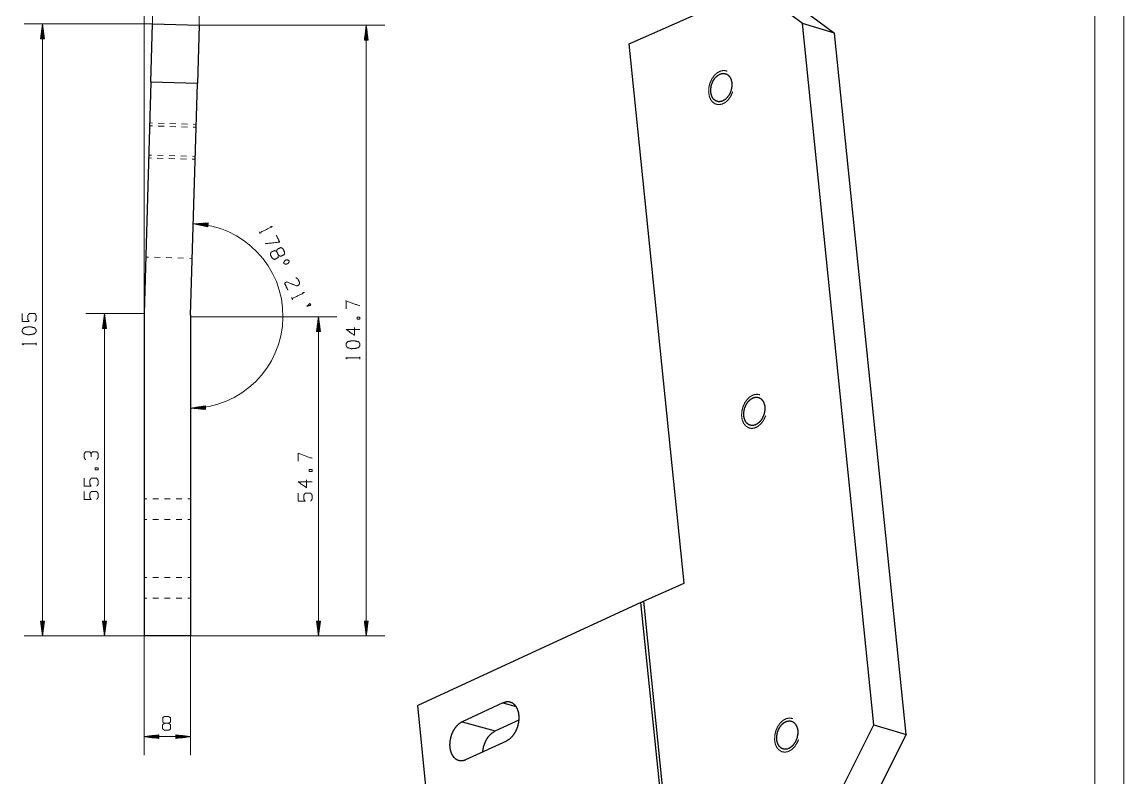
# Model space of a CAD drawing. Header units: millimetres. Extents: x 0 to 420, y 0 to 297.
# Drawn here: x 231 to 420, y 102.1 to 231.8 of the extents above; entities that cross this region are included whole.
import ezdxf

# ---------------------------------------------------------------- set-up
doc = ezdxf.new("R2010")
doc.units = ezdxf.units.MM
doc.layers.add('1', color=7, linetype='Continuous', true_color=0xffffff)

msp = doc.modelspace()

# ---------------------------------------------------------------- linework, layer by layer
at = {"layer": '1', "color": 132, "linetype": 'Continuous', "lineweight": 18}
for p, q in [((420, 0), (420, 297)), ((415, 5), (415, 292))]:
    msp.add_line(p, q, dxfattribs=at)
at = {"layer": '1', "color": 13, "linetype": 'Continuous', "lineweight": 18}
for p, q in [((251.93, 181.21), (251.93, 257.17)), ((261.37, 231.24), (261.37, 257.17)), ((251.93, 181.21), (251.93, 248.21)), ((253.37, 231.47), (253.37, 248.21)), ((253.37, 231.47), (231.35, 231.47)), ((234.52, 231.47), (234.19, 228.93)), ((234.45, 228.93), (234.45, 230.9)), ((234.5, 228.93), (234.5, 231.28)), ((234.86, 228.93), (234.52, 231.47)), ((234.52, 126.5), (234.52, 231.47)), ((234.55, 228.93), (234.55, 231.28)), ((234.6, 228.93), (234.6, 230.9)), ((261.37, 231.24), (293.23, 231.24)), ((290.05, 231.24), (289.72, 228.7)), ((289.97, 228.7), (289.97, 230.66)), ((290.03, 228.7), (290.03, 231.05)), ((290.39, 228.7), (290.05, 231.24)), ((290.05, 126.5), (290.05, 231.24)), ((290.08, 228.7), (290.08, 231.05)), ((290.13, 228.7), (290.13, 230.66)), ((234.19, 228.93), (234.19, 228.97)), ((234.19, 228.93), (234.19, 228.97)), ((234.19, 228.93), (234.86, 228.93)), ((234.24, 228.93), (234.24, 229.35)), ((234.29, 228.93), (234.29, 229.74)), ((234.34, 228.93), (234.34, 230.12)), ((234.4, 228.93), (234.4, 230.51)), ((234.65, 228.93), (234.65, 230.51)), ((234.7, 228.93), (234.7, 230.12)), ((234.75, 228.93), (234.75, 229.74)), ((234.8, 228.93), (234.8, 229.35)), ((234.85, 228.93), (234.85, 228.97)), ((234.85, 228.93), (234.85, 228.97)), ((289.72, 228.7), (289.72, 228.74)), ((289.72, 228.7), (289.72, 228.74)), ((289.72, 228.7), (290.39, 228.7)), ((289.77, 228.7), (289.77, 229.12)), ((289.82, 228.7), (289.82, 229.51)), ((289.87, 228.7), (289.87, 229.89)), ((289.92, 228.7), (289.92, 230.28)), ((290.18, 228.7), (290.18, 230.28)), ((290.23, 228.7), (290.23, 229.89)), ((290.28, 228.7), (290.28, 229.51)), ((290.33, 228.7), (290.33, 229.12)), ((290.38, 228.7), (290.38, 228.74)), ((290.38, 228.7), (290.38, 228.74)), ((262.94, 197.36), (260.39, 197.2)), ((260.39, 197.2), (262.9, 196.69)), ((262.92, 197.05), (260.58, 197.21)), ((262.92, 197), (260.58, 197.16)), ((262.92, 196.95), (260.96, 197.09)), ((262.93, 197.1), (260.97, 197.24)), ((262.91, 196.9), (261.34, 197.01)), ((262.93, 197.15), (261.36, 197.26)), ((262.91, 196.85), (261.72, 196.93)), ((262.93, 197.2), (261.75, 197.29)), ((262.9, 196.8), (262.1, 196.85)), ((262.94, 197.26), (262.13, 197.31)), ((262.9, 196.75), (262.48, 196.78)), ((262.94, 197.31), (262.52, 197.33)), ((262.9, 196.7), (262.87, 196.7)), ((262.9, 196.7), (262.87, 196.7)), ((262.9, 196.69), (262.94, 197.36)), ((262.94, 197.36), (262.91, 197.36)), ((262.94, 197.36), (262.91, 197.36)), ((251.94, 181.78), (241.97, 181.78)), ((245.15, 181.78), (244.81, 179.24)), ((245.12, 179.24), (245.12, 181.59)), ((245.48, 179.24), (245.15, 181.78)), ((245.15, 126.5), (245.15, 181.78)), ((245.17, 179.24), (245.17, 181.59)), ((244.87, 179.24), (244.87, 179.66)), ((244.92, 179.24), (244.92, 180.05)), ((244.97, 179.24), (244.97, 180.43)), ((245.02, 179.24), (245.02, 180.82)), ((245.07, 179.24), (245.07, 181.21)), ((245.22, 179.24), (245.22, 181.21)), ((245.27, 179.24), (245.27, 180.82)), ((245.32, 179.24), (245.32, 180.43)), ((245.37, 179.24), (245.37, 180.05)), ((245.42, 179.24), (245.42, 179.66)), ((259.93, 181.24), (285.02, 181.24)), ((281.84, 181.24), (281.51, 178.7)), ((281.66, 178.7), (281.66, 179.88)), ((281.72, 178.7), (281.72, 180.27)), ((281.77, 178.7), (281.77, 180.66)), ((281.82, 178.7), (281.82, 181.04)), ((282.18, 178.7), (281.84, 181.24)), ((281.84, 126.5), (281.84, 181.24)), ((281.87, 178.7), (281.87, 181.04)), ((281.92, 178.7), (281.92, 180.66)), ((281.97, 178.7), (281.97, 180.27)), ((282.02, 178.7), (282.02, 179.88)), ((244.81, 179.24), (245.48, 179.24)), ((244.82, 179.24), (244.82, 179.28)), ((244.82, 179.24), (244.82, 179.28)), ((245.48, 179.24), (245.48, 179.28)), ((245.48, 179.24), (245.48, 179.28)), ((281.51, 178.7), (281.51, 178.73)), ((281.51, 178.7), (281.51, 178.73)), ((281.51, 178.7), (282.18, 178.7)), ((281.56, 178.7), (281.56, 179.11)), ((281.61, 178.7), (281.61, 179.5)), ((282.07, 178.7), (282.07, 179.5)), ((282.12, 178.7), (282.12, 179.11)), ((282.17, 178.7), (282.17, 178.73)), ((282.17, 178.7), (282.17, 178.73)), ((262.45, 165.99), (259.93, 165.55)), ((259.93, 165.55), (262.48, 165.32)), ((262.47, 165.68), (260.12, 165.58)), ((262.47, 165.63), (260.12, 165.53)), ((262.46, 165.73), (260.5, 165.65)), ((262.47, 165.58), (260.51, 165.5)), ((262.46, 165.78), (260.89, 165.72)), ((262.47, 165.53), (260.9, 165.46)), ((262.46, 165.83), (261.27, 165.78)), ((262.47, 165.48), (261.29, 165.43)), ((262.46, 165.88), (261.65, 165.85)), ((262.48, 165.42), (261.67, 165.39)), ((262.46, 165.93), (262.04, 165.92)), ((262.48, 165.37), (262.06, 165.36)), ((262.45, 165.98), (262.42, 165.98)), ((262.45, 165.98), (262.42, 165.98)), ((262.48, 165.32), (262.45, 165.99)), ((262.48, 165.32), (262.45, 165.32)), ((262.48, 165.32), (262.45, 165.32)), ((234.19, 129.04), (234.19, 129)), ((234.19, 129.04), (234.19, 129)), ((234.19, 129.04), (234.52, 126.5)), ((234.86, 129.04), (234.19, 129.04)), ((234.24, 129.04), (234.24, 128.62)), ((234.29, 129.04), (234.29, 128.23)), ((234.34, 129.04), (234.34, 127.85)), ((234.4, 129.04), (234.4, 127.46)), ((234.45, 129.04), (234.45, 127.07)), ((234.5, 129.04), (234.5, 126.69)), ((234.52, 126.5), (234.86, 129.04)), ((234.55, 129.04), (234.55, 126.69)), ((234.6, 129.04), (234.6, 127.07)), ((234.65, 129.04), (234.65, 127.46)), ((234.7, 129.04), (234.7, 127.85)), ((234.75, 129.04), (234.75, 128.23)), ((234.8, 129.04), (234.8, 128.62)), ((234.85, 129.04), (234.85, 129)), ((234.85, 129.04), (234.85, 129)), ((244.81, 129.04), (245.15, 126.5)), ((245.48, 129.04), (244.81, 129.04)), ((244.82, 129.04), (244.82, 129)), ((244.82, 129.04), (244.82, 129)), ((244.87, 129.04), (244.87, 128.62)), ((244.92, 129.04), (244.92, 128.23)), ((244.97, 129.04), (244.97, 127.85)), ((245.02, 129.04), (245.02, 127.46)), ((245.07, 129.04), (245.07, 127.07)), ((245.12, 129.04), (245.12, 126.69)), ((245.15, 126.5), (245.48, 129.04)), ((245.17, 129.04), (245.17, 126.69)), ((245.22, 129.04), (245.22, 127.07)), ((245.27, 129.04), (245.27, 127.46)), ((245.32, 129.04), (245.32, 127.85)), ((245.37, 129.04), (245.37, 128.23)), ((245.42, 129.04), (245.42, 128.62)), ((245.48, 129.04), (245.48, 129)), ((245.48, 129.04), (245.48, 129)), ((281.51, 129.04), (281.51, 129)), ((281.51, 129.04), (281.51, 129)), ((281.51, 129.04), (281.84, 126.5)), ((282.18, 129.04), (281.51, 129.04)), ((281.56, 129.04), (281.56, 128.62)), ((281.61, 129.04), (281.61, 128.23)), ((281.66, 129.04), (281.66, 127.85)), ((281.72, 129.04), (281.72, 127.46)), ((281.77, 129.04), (281.77, 127.07)), ((281.82, 129.04), (281.82, 126.69)), ((281.84, 126.5), (282.18, 129.04)), ((281.87, 129.04), (281.87, 126.69)), ((281.92, 129.04), (281.92, 127.07)), ((281.97, 129.04), (281.97, 127.46)), ((282.02, 129.04), (282.02, 127.85)), ((282.07, 129.04), (282.07, 128.23)), ((282.12, 129.04), (282.12, 128.62)), ((282.17, 129.04), (282.17, 129)), ((282.17, 129.04), (282.17, 129)), ((289.72, 129.04), (289.72, 129)), ((289.72, 129.04), (289.72, 129)), ((289.72, 129.04), (290.05, 126.5)), ((290.39, 129.04), (289.72, 129.04)), ((289.77, 129.04), (289.77, 128.62)), ((289.82, 129.04), (289.82, 128.23)), ((289.87, 129.04), (289.87, 127.85)), ((289.92, 129.04), (289.92, 127.46)), ((289.97, 129.04), (289.97, 127.07)), ((290.03, 129.04), (290.03, 126.69)), ((290.05, 126.5), (290.39, 129.04)), ((290.08, 129.04), (290.08, 126.69)), ((290.13, 129.04), (290.13, 127.07)), ((290.18, 129.04), (290.18, 127.46)), ((290.23, 129.04), (290.23, 127.85)), ((290.28, 129.04), (290.28, 128.23)), ((290.33, 129.04), (290.33, 128.62)), ((290.38, 129.04), (290.38, 129)), ((290.38, 129.04), (290.38, 129)), ((251.93, 126.5), (231.35, 126.5)), ((251.93, 126.5), (241.97, 126.5)), ((251.93, 126.5), (251.93, 106.05)), ((259.93, 126.5), (259.93, 106.05)), ((259.93, 126.5), (285.02, 126.5)), ((259.93, 126.5), (293.23, 126.5)), ((254.47, 109.56), (251.93, 109.23)), ((251.93, 109.23), (254.47, 108.89)), ((259.93, 109.23), (251.93, 109.23)), ((254.47, 109.25), (252.12, 109.25)), ((254.47, 109.2), (252.12, 109.2)), ((254.47, 109.3), (252.51, 109.3)), ((254.47, 109.15), (252.51, 109.15)), ((254.47, 109.35), (252.89, 109.35)), ((254.47, 109.1), (252.89, 109.1)), ((254.47, 109.4), (253.28, 109.4)), ((254.47, 109.05), (253.28, 109.05)), ((254.47, 109.45), (253.67, 109.45)), ((254.47, 109), (253.67, 109)), ((254.47, 109.51), (254.05, 109.51)), ((254.47, 108.95), (254.05, 108.95)), ((254.47, 109.56), (254.44, 109.56)), ((254.47, 109.56), (254.44, 109.56)), ((254.47, 108.9), (254.44, 108.9)), ((254.47, 108.9), (254.44, 108.9)), ((254.47, 108.89), (254.47, 109.56)), ((257.39, 109.56), (257.42, 109.56)), ((257.39, 109.56), (257.42, 109.56)), ((257.39, 109.56), (257.39, 108.89)), ((259.93, 109.23), (257.39, 109.56)), ((257.39, 109.51), (257.81, 109.51)), ((257.39, 109.45), (258.19, 109.45)), ((257.39, 109.4), (258.58, 109.4)), ((257.39, 109.35), (258.96, 109.35)), ((257.39, 109.3), (259.35, 109.3)), ((257.39, 109.25), (259.74, 109.25)), ((257.39, 108.89), (259.93, 109.23)), ((257.39, 109.2), (259.74, 109.2)), ((257.39, 109.15), (259.35, 109.15)), ((257.39, 109.1), (258.96, 109.1)), ((257.39, 109.05), (258.58, 109.05)), ((257.39, 109), (258.19, 109)), ((257.39, 108.95), (257.81, 108.95)), ((257.39, 108.9), (257.42, 108.9)), ((257.39, 108.9), (257.42, 108.9))]:
    msp.add_line(p, q, dxfattribs=at)
at = {"layer": '1', "color": 30, "linetype": 'Continuous', "lineweight": 25}
for p, q in [((335.13, 228.08), (356.73, 237.62)), ((364.87, 231.54), (356.73, 237.62)), ((362.23, 235.97), (370.37, 229.9)), ((253.09, 221.48), (253.37, 231.47)), ((253.37, 231.47), (261.37, 231.24)), ((261.37, 231.24), (261.08, 221.25)), ((370.37, 229.9), (364.87, 231.54)), ((377.12, 111.23), (364.87, 231.54)), ((382.62, 109.58), (370.37, 229.9)), ((344.56, 135.53), (335.13, 228.08)), ((253.09, 221.48), (251.94, 181.78)), ((261.08, 221.25), (253.09, 221.48)), ((259.93, 181.52), (261.08, 221.25)), ((251.93, 181.21), (251.93, 126.5)), ((259.93, 181.24), (259.93, 126.5)), ((337.57, 132.45), (344.56, 135.53)), ((337.57, 132.45), (342.28, 86.17)), ((337.16, 132.26), (298.88, 114.55)), ((341.87, 85.99), (337.16, 132.26)), ((259.93, 126.5), (251.93, 126.5)), ((303.59, 68.28), (298.88, 114.55)), ((313.48, 115.01), (306.49, 111.77)), ((313.48, 115.01), (315.76, 114.38)), ((306.49, 111.77), (312.15, 110.2)), ((312.15, 110.2), (316.27, 112.1)), ((370.86, 98.79), (377.12, 111.23)), ((377.12, 111.23), (382.62, 109.58)), ((307.14, 105.29), (314.14, 108.53)), ((382.62, 109.58), (376.36, 97.15))]:
    msp.add_line(p, q, dxfattribs=at)
at = {"layer": '1', "color": 43, "linetype": 'Continuous', "lineweight": 18}
for p, q in [((253.37, 213.97), (252.87, 213.98)), ((252.88, 214.48), (253.38, 214.47)), ((252.88, 214.48), (253.38, 214.47)), ((252.88, 214.48), (253.38, 214.47)), ((255.37, 213.91), (254.37, 213.94)), ((254.38, 214.44), (255.38, 214.41)), ((254.38, 214.44), (255.38, 214.41)), ((254.38, 214.44), (255.38, 214.41)), ((257.37, 213.85), (256.37, 213.88)), ((256.38, 214.38), (257.38, 214.35)), ((256.38, 214.38), (257.38, 214.35)), ((256.38, 214.38), (257.38, 214.35)), ((259.37, 213.79), (258.37, 213.82)), ((258.38, 214.32), (259.38, 214.29)), ((258.38, 214.32), (259.38, 214.29)), ((258.38, 214.32), (259.38, 214.29)), ((260.87, 213.75), (260.37, 213.77)), ((260.38, 214.26), (260.88, 214.25)), ((260.38, 214.26), (260.88, 214.25)), ((260.38, 214.26), (260.88, 214.25)), ((252.71, 208.48), (253.21, 208.47)), ((252.71, 208.48), (253.21, 208.47)), ((252.71, 208.48), (253.21, 208.47)), ((252.72, 208.98), (253.22, 208.97)), ((254.21, 208.44), (255.21, 208.41)), ((254.21, 208.44), (255.21, 208.41)), ((254.21, 208.44), (255.21, 208.41)), ((254.22, 208.94), (255.22, 208.91)), ((256.21, 208.38), (257.21, 208.35)), ((256.21, 208.38), (257.21, 208.35)), ((256.21, 208.38), (257.21, 208.35)), ((256.22, 208.88), (257.22, 208.85)), ((258.21, 208.33), (259.21, 208.3)), ((258.21, 208.33), (259.21, 208.3)), ((258.21, 208.33), (259.21, 208.3)), ((258.22, 208.83), (259.22, 208.8)), ((260.21, 208.27), (260.71, 208.25)), ((260.21, 208.27), (260.71, 208.25)), ((260.21, 208.27), (260.71, 208.25)), ((260.22, 208.77), (260.72, 208.75)), ((252.22, 191.49), (252.72, 191.48)), ((253.72, 191.45), (254.72, 191.42)), ((255.72, 191.39), (256.72, 191.36)), ((257.72, 191.33), (258.72, 191.3)), ((259.71, 191.27), (260.21, 191.26)), ((252.43, 150), (251.93, 150)), ((254.43, 150), (253.43, 150)), ((256.43, 150), (255.43, 150)), ((258.43, 150), (257.43, 150)), ((259.93, 150), (259.43, 150)), ((251.93, 146.5), (252.43, 146.5)), ((253.43, 146.5), (254.43, 146.5)), ((255.43, 146.5), (256.43, 146.5)), ((257.43, 146.5), (258.43, 146.5)), ((259.43, 146.5), (259.93, 146.5)), ((251.93, 136.5), (252.43, 136.5)), ((253.43, 136.5), (254.43, 136.5)), ((255.43, 136.5), (256.43, 136.5)), ((257.43, 136.5), (258.43, 136.5)), ((259.43, 136.5), (259.93, 136.5)), ((251.93, 133), (252.43, 133)), ((253.43, 133), (254.43, 133)), ((255.43, 133), (256.43, 133)), ((257.43, 133), (258.43, 133)), ((259.43, 133), (259.93, 133))]:
    msp.add_line(p, q, dxfattribs=at)
at = {"layer": '1', "color": 95, "linetype": 'Continuous', "lineweight": 18}
for p, q in [((271.66, 195.84), (271.85, 195.46)), ((277.24, 184.54), (277.42, 184.16)), ((233.43, 176.37), (233.43, 176.79)), ((288.96, 173.97), (288.96, 174.4))]:
    msp.add_line(p, q, dxfattribs=at)
at = {"layer": '1', "color": 13, "linetype": 'Continuous', "lineweight": 18}
msp.add_arc((259.93, 181.38), 15.83, 270, 88.3432, dxfattribs=at)
at = {"layer": '1', "color": 30, "linetype": 'Continuous', "lineweight": 25}
for centre, radius in [((271.93, 181.21), 20), ((269.93, 181.24), 10)]:
    msp.add_arc(centre, radius, 178.3432, 180, dxfattribs=at)
at = {"layer": '1', "color": 30, "linetype": 'Continuous', "lineweight": 13}
for points, knots in [([(351.92, 223.39), (351.38, 223.49), (350.81, 223.39), (350.25, 223.1), (349.74, 222.63), (349.31, 222.03), (349, 221.32), (348.81, 220.56), (348.77, 219.8), (348.88, 219.09), (349.13, 218.48), (349.5, 218.02), (349.97, 217.72), (350.51, 217.62), (351.08, 217.72), (351.64, 218.02), (352.15, 218.48), (352.58, 219.09), (352.89, 219.8)], [0, 0, 0.045567, 0.093561, 0.146102, 0.203766, 0.265781, 0.330462, 0.395632, 0.459038, 0.518732, 0.573494, 0.62327, 0.669535, 0.715105, 0.7631, 0.81564, 0.873304, 0.935319, 1, 1]), ([(357.57, 167.86), (357.03, 167.96), (356.46, 167.86), (355.91, 167.57), (355.4, 167.1), (354.97, 166.5), (354.65, 165.79), (354.46, 165.03), (354.42, 164.27), (354.53, 163.56), (354.78, 162.95), (355.15, 162.49), (355.63, 162.19), (356.16, 162.09), (356.73, 162.19), (357.29, 162.49), (357.8, 162.95), (358.23, 163.56), (358.55, 164.27)], [0, 0, 0.04557, 0.093564, 0.146105, 0.203767, 0.265784, 0.330463, 0.395634, 0.45904, 0.518734, 0.573494, 0.623273, 0.669538, 0.715104, 0.763102, 0.815642, 0.873304, 0.935319, 1, 1]), ([(363.22, 112.33), (362.68, 112.43), (362.12, 112.33), (361.56, 112.04), (361.05, 111.57), (360.62, 110.97), (360.3, 110.26), (360.12, 109.5), (360.08, 108.74), (360.18, 108.03), (360.43, 107.42), (360.81, 106.96), (361.28, 106.66), (361.82, 106.56), (362.38, 106.66), (362.94, 106.96), (363.45, 107.42), (363.88, 108.03), (364.2, 108.74)], [0, 0, 0.04557, 0.093564, 0.146105, 0.203769, 0.265784, 0.330464, 0.395635, 0.459041, 0.518735, 0.573495, 0.623274, 0.669539, 0.715106, 0.7631, 0.81564, 0.873305, 0.93532, 1, 1])]:
    msp.add_open_spline(points, degree=1, knots=knots, dxfattribs=at)
at = {"layer": '1', "color": 30, "linetype": 'Continuous', "lineweight": 25}
for points, knots in [([(350.9, 222.94), (350.39, 222.69), (349.92, 222.27), (349.54, 221.71), (349.27, 221.05), (349.14, 220.36), (349.15, 219.68), (349.31, 219.07), (349.6, 218.58), (350, 218.26), (350.48, 218.12), (350.99, 218.17), (351.5, 218.43), (351.96, 218.85), (352.35, 219.41), (352.61, 220.07), (352.75, 220.76), (352.73, 221.44), (352.58, 222.05), (352.29, 222.53), (351.89, 222.86), (351.41, 223), (350.9, 222.94)], [0, 0, 0.042428, 0.089405, 0.140188, 0.193093, 0.245972, 0.296688, 0.343566, 0.385893, 0.424406, 0.461422, 0.499998, 0.542429, 0.589405, 0.640189, 0.693093, 0.745972, 0.796688, 0.843565, 0.885894, 0.924405, 0.961421, 1, 1]), ([(356.55, 167.41), (356.04, 167.16), (355.58, 166.74), (355.2, 166.18), (354.93, 165.52), (354.79, 164.82), (354.81, 164.15), (354.97, 163.54), (355.26, 163.05), (355.66, 162.73), (356.13, 162.59), (356.64, 162.64), (357.15, 162.9), (357.62, 163.32), (358, 163.88), (358.27, 164.54), (358.4, 165.23), (358.39, 165.91), (358.23, 166.52), (357.94, 167), (357.54, 167.33), (357.06, 167.47), (356.55, 167.41)], [0, 0, 0.042428, 0.089405, 0.140191, 0.193094, 0.245973, 0.296688, 0.343567, 0.385896, 0.424409, 0.461421, 0.5, 0.542428, 0.589405, 0.640191, 0.693094, 0.745973, 0.796689, 0.843567, 0.885895, 0.924409, 0.961421, 1, 1]), ([(337.16, 132.26), (337.36, 132.35), (337.57, 132.45)], [0, 0, 0.497414, 1, 1]), ([(314.14, 108.53), (314.72, 108.9), (315.24, 109.43), (315.68, 110.1), (316.01, 110.86), (316.22, 111.68), (316.28, 112.5), (316.2, 113.29), (315.98, 113.98), (315.64, 114.54), (315.19, 114.95), (314.66, 115.17), (314.08, 115.19), (313.48, 115.01)], [0, 0, 0.073475, 0.153877, 0.240072, 0.329919, 0.420726, 0.509665, 0.594177, 0.672395, 0.743613, 0.808759, 0.870595, 0.933102, 1, 1]), ([(306.49, 111.77), (305.91, 111.41), (305.39, 110.88), (304.94, 110.21), (304.61, 109.44), (304.41, 108.62), (304.34, 107.8), (304.42, 107.02), (304.64, 106.33), (304.99, 105.76), (305.44, 105.36), (305.97, 105.14), (306.55, 105.12), (307.14, 105.29)], [0, 0, 0.073473, 0.153876, 0.240071, 0.329918, 0.420725, 0.509664, 0.594176, 0.672393, 0.743612, 0.808756, 0.870593, 0.9331, 1, 1]), ([(362.2, 111.88), (361.69, 111.63), (361.23, 111.21), (360.85, 110.64), (360.58, 109.99), (360.45, 109.29), (360.46, 108.62), (360.62, 108.01), (360.91, 107.52), (361.31, 107.2), (361.78, 107.06), (362.3, 107.11), (362.81, 107.36), (363.27, 107.79), (363.65, 108.35), (363.92, 109.01), (364.05, 109.7), (364.04, 110.38), (363.88, 110.99), (363.59, 111.47), (363.19, 111.8), (362.72, 111.94), (362.2, 111.88)], [0, 0, 0.04243, 0.089408, 0.140192, 0.193096, 0.245974, 0.29669, 0.343568, 0.385897, 0.424408, 0.461423, 0.500002, 0.54243, 0.589407, 0.640191, 0.693096, 0.745975, 0.79669, 0.843568, 0.885895, 0.924408, 0.961424, 1, 1]), ([(310.02, 106.63), (310.18, 107.54), (310.5, 108.41), (310.95, 109.18), (311.52, 109.79), (312.15, 110.2)], [0, 0, 0.213255, 0.427037, 0.633374, 0.825616, 1, 1])]:
    msp.add_open_spline(points, degree=1, knots=knots, dxfattribs=at)
at = {"layer": '1', "color": 95, "linetype": 'Continuous', "lineweight": 18}
for points, knots in [([(273.64, 196.74), (273.89, 196.7), (271.76, 195.65)], [0, 0, 0.093494, 1, 1]), ([(272.69, 193.77), (275.19, 194.06), (274.6, 195.26)], [0, 0, 0.652469, 1, 1]), ([(274.69, 192.42), (274.75, 192.8), (275.4, 193.12), (275.74, 192.94), (276.05, 192.32), (276, 191.92), (275.35, 191.6), (275, 191.8), (274.69, 192.42), (274.32, 192.61), (273.69, 192.3), (273.61, 191.89), (273.92, 191.27), (274.27, 191.07), (274.92, 191.39), (275, 191.8)], [0, 0, 0.047572, 0.136084, 0.183655, 0.267815, 0.317164, 0.405676, 0.455026, 0.539183, 0.590294, 0.675756, 0.726867, 0.811024, 0.860374, 0.948886, 1, 1]), ([(275.88, 190.52), (275.98, 190.32), (276.36, 190.27), (276.65, 190.41), (276.85, 190.75), (276.75, 190.95), (276.36, 191.02), (276.07, 190.87), (275.88, 190.52)], [0, 0, 0.085684, 0.230397, 0.351586, 0.496296, 0.581983, 0.730399, 0.851588, 1, 1]), ([(277.95, 187.95), (278.3, 187.76), (278.6, 187.15), (278.55, 186.74), (278.12, 186.53), (276.44, 187.22), (276.03, 187), (276.62, 185.79)], [0, 0, 0.069692, 0.192978, 0.265273, 0.350227, 0.674739, 0.759753, 1, 1]), ([(279.22, 185.44), (279.46, 185.4), (277.33, 184.35)], [0, 0, 0.093487, 1, 1]), ([(279.84, 183.05), (280.39, 183.52), (280.54, 183.22), (279.84, 183.05)], [0, 0, 0.406594, 0.595718, 1, 1]), ([(288.96, 183.11), (286.58, 183.96), (286.58, 182.62)], [0, 0, 0.65247, 1, 1]), ([(233.21, 180.44), (233.43, 180.78), (233.43, 181.47), (233.21, 181.8), (232.26, 181.8), (232.01, 181.47), (232.01, 180.78), (232.23, 180.44), (231.06, 180.44), (231.06, 181.8)], [0, 0, 0.062227, 0.168342, 0.230571, 0.376818, 0.441268, 0.547383, 0.60961, 0.79049, 1, 1]), ([(288.96, 180.84), (288.96, 181.17), (288.48, 181.17), (288.48, 180.84), (288.96, 180.84)], [0, 0, 0.207095, 0.5, 0.707095, 1, 1]), ([(233.43, 179.01), (233.18, 179.35), (232.48, 179.53), (232.01, 179.53), (231.28, 179.35), (231.06, 179.01), (231.06, 178.68), (231.28, 178.34), (232.01, 178.16), (232.48, 178.18), (233.18, 178.34), (233.43, 178.68), (233.43, 179.01)], [0, 0, 0.067528, 0.183975, 0.260585, 0.380944, 0.446144, 0.500307, 0.565506, 0.685864, 0.762528, 0.878309, 0.945837, 1, 1]), ([(288.01, 179.41), (288.01, 178.07), (286.58, 179.07), (288.96, 179.07)], [0, 0, 0.24587, 0.565295, 1, 1]), ([(231.26, 176.44), (231.06, 176.58), (233.43, 176.58)], [0, 0, 0.093483, 1, 1]), ([(288.96, 176.62), (288.71, 176.96), (288.01, 177.13), (287.53, 177.13), (286.81, 176.96), (286.58, 176.62), (286.58, 176.29), (286.81, 175.95), (287.53, 175.77), (288.01, 175.79), (288.71, 175.95), (288.96, 176.29), (288.96, 176.62)], [0, 0, 0.067526, 0.183973, 0.260583, 0.380942, 0.446142, 0.500305, 0.565505, 0.685864, 0.762528, 0.878311, 0.945837, 1, 1]), ([(286.78, 174.04), (286.58, 174.19), (288.96, 174.19)], [0, 0, 0.093484, 1, 1]), ([(242.85, 157.76), (242.63, 158.1), (241.9, 158.1), (241.68, 157.76), (241.68, 157.07), (241.9, 156.73)], [0, 0, 0.153875, 0.429853, 0.583728, 0.846125, 1, 1]), ([(243.83, 156.75), (244.05, 157.07), (244.05, 157.76), (243.83, 158.1), (243.1, 158.1), (242.85, 157.76), (242.85, 157.25)], [0, 0, 0.124121, 0.343689, 0.472448, 0.70338, 0.836733, 1, 1]), ([(280.75, 156.97), (278.38, 157.82), (278.38, 156.48)], [0, 0, 0.65247, 1, 1]), ([(244.05, 154.97), (244.05, 155.31), (243.58, 155.31), (243.58, 154.97), (244.05, 154.97)], [0, 0, 0.207091, 0.5, 0.707091, 1, 1]), ([(280.75, 154.7), (280.75, 155.03), (280.28, 155.03), (280.28, 154.7), (280.75, 154.7)], [0, 0, 0.207091, 0.5, 0.707091, 1, 1]), ([(243.83, 152.18), (244.05, 152.52), (244.05, 153.21), (243.83, 153.54), (242.88, 153.54), (242.63, 153.21), (242.63, 152.52), (242.85, 152.18), (241.68, 152.18), (241.68, 153.54)], [0, 0, 0.062228, 0.168344, 0.230572, 0.376816, 0.441265, 0.54738, 0.609608, 0.79049, 1, 1]), ([(279.8, 153.27), (279.8, 151.92), (278.38, 152.93), (280.75, 152.93)], [0, 0, 0.24587, 0.565295, 1, 1]), ([(243.83, 149.91), (244.05, 150.24), (244.05, 150.93), (243.83, 151.27), (242.88, 151.27), (242.63, 150.93), (242.63, 150.24), (242.85, 149.91), (241.68, 149.91), (241.68, 151.27)], [0, 0, 0.062228, 0.168344, 0.230572, 0.376816, 0.441265, 0.54738, 0.609608, 0.79049, 1, 1]), ([(280.53, 149.63), (280.75, 149.97), (280.75, 150.66), (280.53, 150.99), (279.58, 150.99), (279.33, 150.66), (279.33, 149.97), (279.55, 149.63), (278.38, 149.63), (278.38, 150.99)], [0, 0, 0.062228, 0.168344, 0.230572, 0.376816, 0.441265, 0.54738, 0.609608, 0.79049, 1, 1]), ([(255.44, 111.52), (255.13, 111.74), (255.13, 112.47), (255.44, 112.69), (256.13, 112.69), (256.47, 112.47), (256.47, 111.74), (256.13, 111.52), (255.44, 111.52), (255.11, 111.27), (255.11, 110.57), (255.44, 110.32), (256.13, 110.32), (256.47, 110.54), (256.47, 111.27), (256.13, 111.52)], [0, 0, 0.047574, 0.136086, 0.183661, 0.267817, 0.317166, 0.405678, 0.455028, 0.539184, 0.590298, 0.675757, 0.726871, 0.811027, 0.860377, 0.948888, 1, 1])]:
    msp.add_open_spline(points, degree=1, knots=knots, dxfattribs=at)

doc.saveas('drawing.dxf')
